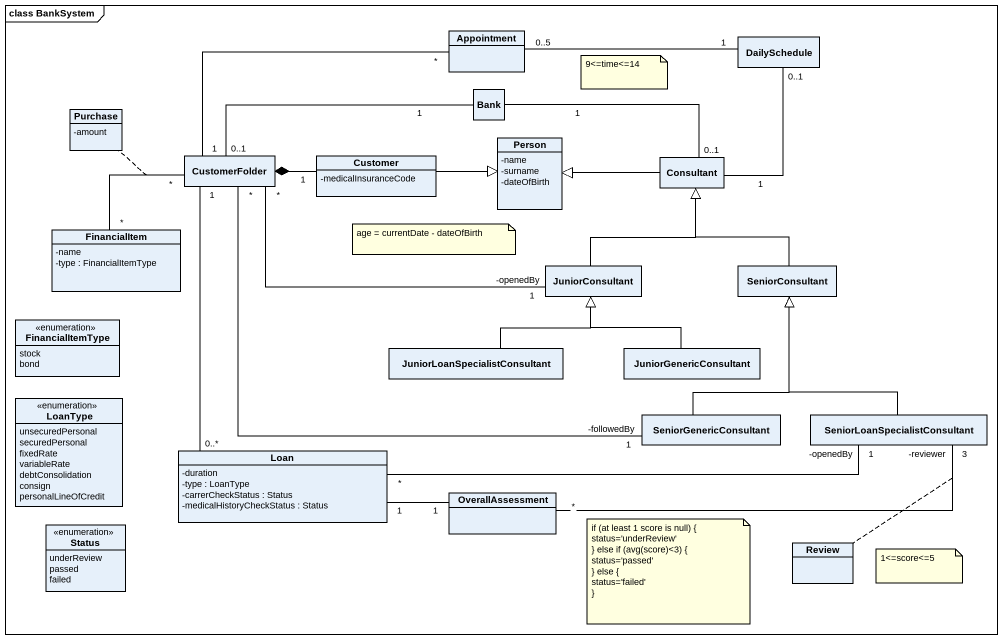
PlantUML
@startuml
mainframe class BankSystem
hide circle
hide empty members
skinparam classAttributeIconSize 0
class Appointment
class DailySchedule
class Purchase {
  -amount
}
class Bank
class "Person" as Person_ {
  -name
  -surname
  -dateOfBirth
}
class CustomerFolder
class Customer {
  -medicalInsuranceCode
}
class Consultant
class FinancialItem {
  -name
  -type : FinancialItemType
}
class JuniorConsultant
class SeniorConsultant
enum FinancialItemType {
  stock
  bond
}
class "JuniorLoanSpecialistConsultant" as JuniorLoanSpecialistConsulta
class JuniorGenericConsultant
enum LoanType {
  unsecuredPersonal
  securedPersonal
  fixedRate
  variableRate
  debtConsolidation
  consign
  personalLineOfCredit
}
class SeniorGenericConsultant
class "SeniorLoanSpecialistConsultant" as SeniorLoanSpecialistConsulta
class Loan {
  -duration
  -type : LoanType
  -carrerCheckStatus : Status
  -medicalHistoryCheckStatus : Status
}
class OverallAssessment
enum Status {
  underReview
  passed
  failed
}
class Review
Appointment "*" -left- "1" CustomerFolder
DailySchedule "1" -left- "0..5" Appointment
CustomerFolder "0..1" -right- "1" Bank
CustomerFolder *-right- "1" Customer
CustomerFolder "*" -- "*" FinancialItem
(CustomerFolder, FinancialItem) .. Purchase
CustomerFolder "1" -- "0..*" Loan
Customer -right-|> Person_
Consultant "1" -up- "0..1" DailySchedule
Consultant "0..1" -left- "1" Bank
Consultant -left-|> Person_
JuniorConsultant "1\n-openedBy" -left- "*" CustomerFolder
JuniorConsultant -up-|> Consultant
SeniorConsultant -up-|> Consultant
JuniorLoanSpecialistConsulta -up-|> JuniorConsultant
JuniorGenericConsultant -up-|> JuniorConsultant
SeniorGenericConsultant "1\n-followedBy" -left- "*" CustomerFolder
SeniorGenericConsultant -up-|> SeniorConsultant
SeniorLoanSpecialistConsulta -up-|> SeniorConsultant
SeniorLoanSpecialistConsulta "1\n-openedBy" -left- "*" Loan
SeniorLoanSpecialistConsulta "3\n-reviewer" -left- "*" OverallAssessment
(SeniorLoanSpecialistConsulta, OverallAssessment) .. Review
Loan "1" -right- "1" OverallAssessment
note as N1
  9<=time<=14
end note
note as N2
  age = currentDate - dateOfBirth
end note
note as N3
  if (at least 1 score is null) {
  status='underReview'
  ~} else if (avg(score)<3) {
  status='passed'
  ~} else {
  status='failed'
  ~}
end note
note as N4
  1<=score<=5
end note
@enduml
